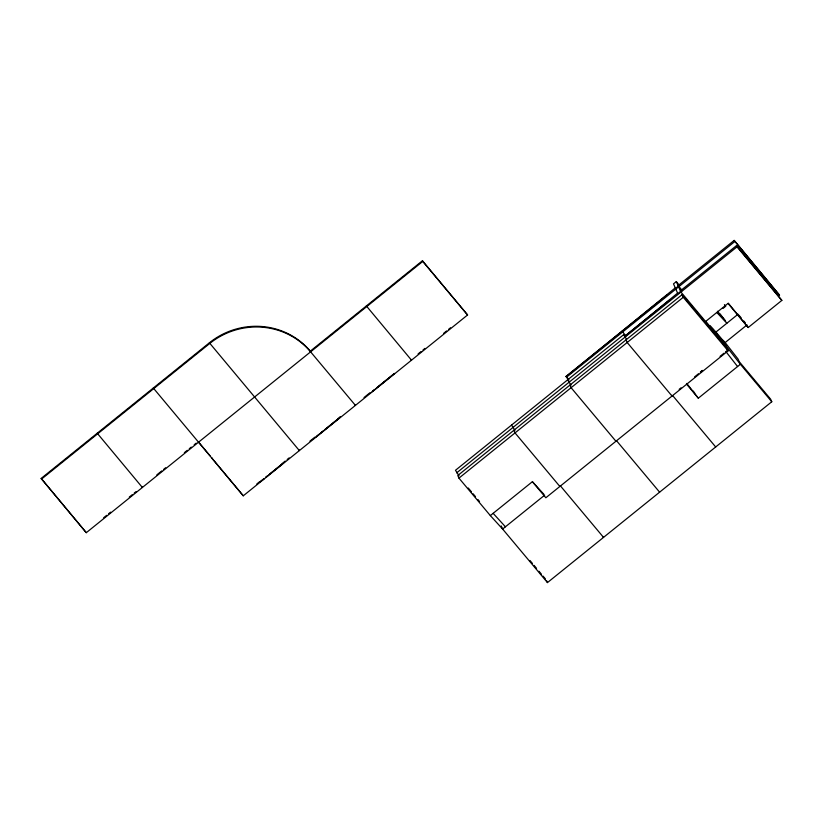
<?xml version="1.0" encoding="UTF-8"?>
<svg xmlns="http://www.w3.org/2000/svg" width="823" height="823" viewBox="0 0 823 823"><rect width="100%" height="100%" fill="white"/><g stroke="black" fill="none" stroke-linecap="round" stroke-linejoin="round"><path stroke-width="1.23" d="M422.446 260.737L422.755 261.426L86.292 532.687L41.15 478.441L209.381 342.81A72.208 69.646 -23.9 0 1 310.292 351.154L422.446 260.737L467.587 314.972L243.279 495.806L153.304 388.024M41.459 479.14L209.69 343.51A72.208 69.646 -23.9 0 1 310.6 351.843L355.433 405.389L355.125 404.7M103.698 517.708L106.64 515.332M108.615 513.747L110.58 512.153M129.273 497.092L132.225 494.705M134.19 493.121L136.155 491.537M156.823 474.881L161.74 470.91M163.705 469.326L165.67 467.742M184.362 452.671L187.315 450.294M189.28 448.71L191.255 447.115M194.197 444.739L196.172 443.155M256.827 483.945L259.79 481.548M282.227 463.462L285.19 461.075M287.176 459.481L289.151 457.886M309.932 441.128L314.88 437.136M338.304 418.259L340.28 416.664M364.033 397.519L369.969 392.725M418.084 353.931L421.037 351.555M423.001 349.97L424.977 348.386M443.669 333.315L446.622 330.939M448.586 329.344L450.551 327.76M260.922 481.116L263.854 478.749M265.798 477.186L267.753 475.612M269.697 474.038L282.382 463.812L265.88 477.35M318.954 434.328L316.104 436.859L338.459 418.609L324.807 429.616M320.898 432.754L322.853 431.19M374.054 389.907L372.181 391.655L394.536 373.395L376.975 387.551M263.926 478.924L259.945 481.897M679.572 285.499L676.311 281.61L673.502 283.863L675.508 288.4L678.317 286.137M675.282 287.875L566.162 376.553L568.621 379.485M678.08 285.612L734.157 240.409L779.535 295.169L734.157 240.409M568.93 380.185L566.08 376.378L667.021 295.004M566.471 377.253L734.702 241.623M625.202 336.442L623.7 334.652L455.479 470.283L459.049 475.776M677.596 293.101L624.554 336.566M680.395 290.838L736.472 245.635L781.85 300.395L748.2 327.523L728.026 303.43L705.599 321.505L724.621 342.985L747.047 324.91M624.472 336.401L669.336 300.23M680.631 291.363L677.823 293.626L675.817 289.089M456.631 472.896L737.017 246.849L736.472 245.635M490.333 515.599L532.388 481.692L545.844 497.761L728.088 350.835L726.935 348.211L682.092 294.675L457.794 475.509L458.946 478.122L490.333 515.599L502.627 529.055L547.46 582.591L771.768 401.758L770.606 399.145L739.229 361.667L738.066 359.054L724.991 342.347M458.946 478.122L683.255 297.288L682.092 294.675M722.964 308.481L725.773 306.218L724.425 304.613M738.077 314.201L715.65 332.286L715.105 331.062L724.075 341.771M544.682 495.148L502.627 529.055L501.238 525.918M700.363 371.996L702.328 370.412M679.181 389.31L681.053 387.808M694.561 376.924L698.48 373.755M700.445 372.171L702.41 370.587M720.074 356.349L723.993 353.18M725.907 351.637L727.779 350.135M686.454 384.012L698.326 398.188L740.381 364.28L771.768 401.758M716.812 312.462L726.863 323.244L717.594 311.238M532.388 481.692L543.869 494.253M493.142 513.336L505.435 526.792M737.017 246.849L781.85 300.395M738.9 315.168L741.338 318.089M743.786 321.011L745.412 322.955M728.293 303.173L748.2 327.523M720.146 314.016L725.084 320.425M679.726 287.577L682.195 290.519M678.625 286.836L681.907 290.756M714.107 329.982L710.084 325.671M740.381 364.28L725.773 345.598L680.94 292.062L676.311 281.61M683.255 297.288L728.088 350.835M625.819 335.959L622.157 331.175M626.488 339.21L623.7 334.652M673.101 396.1L715.691 446.971M566.08 376.378L568.539 379.31M571.028 385.154L567.633 379.866M617.024 441.313L659.614 492.175M615.933 441.251L571.1 387.705L569.948 385.092M422.755 261.426L467.587 314.972M514.951 430.357L511.556 425.069M560.329 485.786L603.537 537.388L603.228 536.689M559.856 486.455L515.023 432.908L513.871 430.295M530.002 560.514L532.45 563.436M534.076 565.38L536.524 568.302M538.962 571.224L541.411 574.145M543.046 576.09L545.484 579.011M468.256 487.998L471.476 491.845M473.081 493.769L475.499 496.65M477.906 499.53L479.521 501.454M198.929 442.517L210.009 455.736M211.737 457.979L243.279 495.806M41.15 478.441L86.292 532.687M726.04 351.791L737.583 366.544M693.172 391.069L694.705 393.034M686.794 383.446L698.326 398.188M725.207 320.682L717.275 312.329M723.458 340.372L725.773 345.598M671.702 395.338L672.01 396.038L627.177 342.491L626.025 339.878M546.688 580.853L547.46 582.591M411.202 359.486L411.51 360.186L366.369 305.94M310.292 351.154L310.6 351.843M299.047 449.903L299.356 450.603L209.381 342.81M229.524 479.048L229.751 479.572M211.583 457.629L211.82 458.154M142.06 486.774L142.369 487.473L97.227 433.227"/></g></svg>
